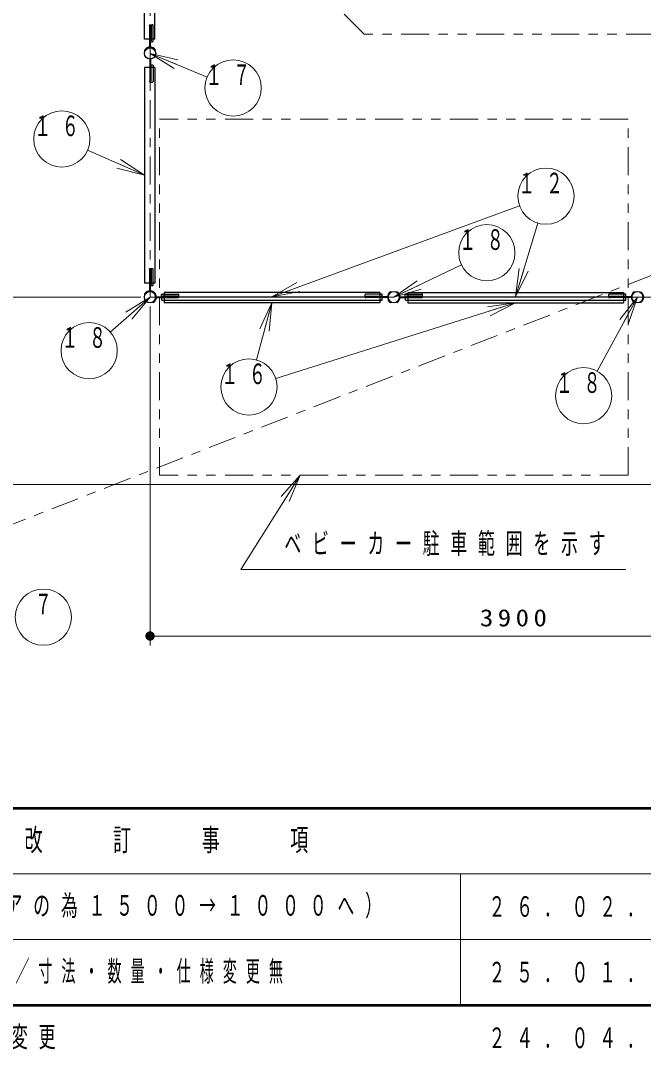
# Model space of a CAD drawing. Units: millimetres on the paper, scale 1:50. Extents: x 35 to 420, y -297 to 267.
# Drawn here: x 89.6 to 156, y -4.7 to 105 of the extents above; entities that cross this region are included whole.
import ezdxf
from ezdxf.enums import TextEntityAlignment as Align

# ---------------------------------------------------------------- set-up
doc = ezdxf.new("R2010")
doc.units = ezdxf.units.MM
doc.linetypes.add('USER2', pattern=[6, 3, -1, 1, -1])
doc.linetypes.add('USER3', pattern=[8, 3, -1, 1, -1, 1, -1])
doc.layers.add('1_50', color=20, linetype='Continuous', lineweight=25)
doc.layers.add('NAKAMURA図枠', color=7, linetype='Continuous', lineweight=13)
doc.layers.add('図面情報', color=7, linetype='Continuous')
doc.styles.add('ＭＳ ゴシック', font='')
doc.styles.get('ＭＳ ゴシック').set_extended_font_data('MS Gothic')

# ---------------------------------------------------------------- blocks, each defined once
blk = doc.blocks.new('filled_dot')
at = {"color": 0, "linetype": 'Continuous', "lineweight": -2, "const_width": 1.25}
blk.add_lwpolyline([(-0.625, 0, 1), (0.625, 0, 1)], format="xyb", close=True, dxfattribs=at)

msp = doc.modelspace()

# ---------------------------------------------------------------- linework, layer by layer
at = {"layer": '1_50', "color": 131, "linetype": 'USER2', "lineweight": 13}
for p, q in [((103.391, 75.515), (103.391, 221.515)), ((277.391, 75.515), (103.391, 75.515))]:
    msp.add_line(p, q, dxfattribs=at)
at = {"layer": '1_50', "color": 7}
for p, q in [((102.791, 103.017), (102.791, 140.012)), ((103.891, 103.017), (103.891, 140.012)), ((103.891, 103.017), (102.791, 103.017)), ((102.791, 100.012), (102.791, 77.017)), ((103.891, 100.012), (102.791, 100.012)), ((103.891, 100.012), (103.891, 77.017)), ((103.891, 77.017), (102.791, 77.017)), ((104.894, 76.015), (104.894, 74.915)), ((127.889, 76.015), (104.894, 76.015)), ((127.889, 76.015), (127.889, 74.915)), ((130.894, 76.015), (130.894, 74.915)), ((130.894, 76.015), (153.889, 76.015)), ((153.889, 76.015), (153.889, 74.915)), ((127.889, 74.915), (104.894, 74.915)), ((130.894, 74.915), (153.889, 74.915))]:
    msp.add_line(p, q, dxfattribs=at)
at = {"layer": '1_50', "color": 1}
for p, q in [((103.343, 104.489), (103.343, 104.529)), ((103.383, 104.569), (103.663, 104.569)), ((103.383, 104.449), (103.503, 104.449)), ((103.503, 104.449), (103.503, 102.859)), ((103.723, 102.809), (103.723, 104.509)), ((103.503, 102.859), (103.423, 102.859)), ((103.463, 102.749), (103.663, 102.749)), ((103.503, 100.17), (103.423, 100.17)), ((103.463, 100.281), (103.663, 100.281)), ((103.503, 98.581), (103.503, 100.17)), ((103.723, 100.221), (103.723, 98.521)), ((103.343, 98.541), (103.343, 98.501)), ((103.383, 98.581), (103.503, 98.581)), ((103.383, 98.461), (103.663, 98.461)), ((103.343, 78.489), (103.343, 78.529)), ((103.383, 78.569), (103.663, 78.569)), ((103.383, 78.449), (103.503, 78.449)), ((103.503, 78.449), (103.503, 76.859)), ((103.723, 76.809), (103.723, 78.509)), ((103.503, 76.859), (103.423, 76.859)), ((103.463, 76.749), (103.663, 76.749)), ((104.625, 75.587), (104.625, 75.787)), ((104.685, 75.847), (106.385, 75.847)), ((106.445, 75.507), (106.445, 75.787)), ((126.337, 75.507), (126.337, 75.787)), ((128.097, 75.847), (126.397, 75.847)), ((128.157, 75.587), (128.157, 75.787)), ((130.625, 75.587), (130.625, 75.787)), ((130.685, 75.847), (132.385, 75.847)), ((132.445, 75.507), (132.445, 75.787)), ((152.337, 75.507), (152.337, 75.787)), ((154.097, 75.847), (152.397, 75.847)), ((154.157, 75.587), (154.157, 75.787)), ((104.736, 75.627), (104.736, 75.547)), ((106.325, 75.627), (104.736, 75.627)), ((106.325, 75.507), (106.325, 75.627)), ((106.365, 75.467), (106.405, 75.467)), ((126.417, 75.467), (126.377, 75.467)), ((126.457, 75.627), (128.047, 75.627)), ((126.457, 75.507), (126.457, 75.627)), ((128.047, 75.627), (128.047, 75.547)), ((132.325, 75.627), (130.736, 75.627)), ((130.736, 75.627), (130.736, 75.547)), ((132.325, 75.507), (132.325, 75.627)), ((132.365, 75.467), (132.405, 75.467)), ((152.417, 75.467), (152.377, 75.467)), ((152.457, 75.627), (154.047, 75.627)), ((152.457, 75.507), (152.457, 75.627)), ((154.047, 75.627), (154.047, 75.547))]:
    msp.add_line(p, q, dxfattribs=at)
at = {"layer": '1_50', "color": 2}
for p, q in [((103.359, 102.184), (103.359, 104.439)), ((103.359, 104.439), (103.423, 104.439)), ((103.423, 102.184), (103.423, 104.439)), ((102.873, 101.826), (102.817, 101.858)), ((103.91, 101.826), (103.966, 101.858)), ((103.359, 100.846), (103.359, 98.591)), ((103.423, 100.846), (103.423, 98.591)), ((103.359, 98.591), (103.423, 98.591)), ((103.359, 78.439), (103.423, 78.439)), ((103.359, 76.184), (103.359, 78.439)), ((103.423, 76.184), (103.423, 78.439)), ((102.873, 75.826), (102.817, 75.858)), ((102.873, 75.826), (102.817, 75.858)), ((129.703, 76.034), (129.735, 76.089)), ((155.08, 76.034), (155.048, 76.089)), ((155.703, 76.034), (155.735, 76.089)), ((103.703, 74.996), (103.735, 74.94)), ((104.06, 75.547), (106.315, 75.547)), ((104.06, 75.483), (106.315, 75.483)), ((106.315, 75.483), (106.315, 75.547)), ((128.722, 75.547), (126.467, 75.547)), ((126.467, 75.483), (126.467, 75.547)), ((128.722, 75.483), (126.467, 75.483)), ((129.703, 74.996), (129.735, 74.94)), ((130.06, 75.547), (132.315, 75.547)), ((130.06, 75.483), (132.315, 75.483)), ((132.315, 75.483), (132.315, 75.547)), ((154.722, 75.547), (152.467, 75.547)), ((152.467, 75.483), (152.467, 75.547)), ((154.722, 75.483), (152.467, 75.483)), ((155.08, 74.996), (155.048, 74.94)), ((155.703, 74.996), (155.735, 74.94))]:
    msp.add_line(p, q, dxfattribs=at)
at = {"layer": '1_50', "color": 7, "lineweight": 13}
for p, q in [((105.969, 99.901), (103.391, 101.515)), ((103.391, 101.515), (106.353, 100.824)), ((103.391, 101.515), (106.161, 100.363)), ((103.391, 101.515), (109.484, 98.981)), ((102.791, 88.515), (96.729, 91.179)), ((100.246, 90.18), (102.791, 88.515)), ((102.791, 88.515), (99.844, 89.264)), ((102.791, 88.515), (100.045, 89.722)), ((116.391, 75.563), (142.816, 85.252)), ((142.391, 75.563), (144.764, 83.413)), ((129.391, 75.515), (136.616, 78.963)), ((142.391, 75.563), (142.781, 78.579)), ((142.391, 75.563), (143.259, 78.434)), ((143.738, 78.29), (142.391, 75.563)), ((116.391, 75.563), (119.036, 77.065)), ((129.391, 75.515), (131.883, 77.258)), ((116.391, 75.563), (119.208, 76.595)), ((119.38, 76.126), (116.391, 75.563)), ((129.391, 75.515), (132.099, 76.807)), ((132.314, 76.356), (129.391, 75.515)), ((102.391, 75.515), (81.791, 75.515)), ((103.391, 75.515), (99.147, 71.79)), ((100.807, 73.912), (103.391, 75.515)), ((103.391, 75.515), (101.137, 73.536)), ((103.391, 75.515), (101.466, 73.16)), ((116.391, 74.915), (114.731, 68.83)), ((115.119, 72.152), (116.391, 74.915)), ((116.391, 74.915), (115.602, 72.02)), ((116.391, 74.915), (116.084, 71.889)), ((142.391, 74.915), (116.802, 66.839)), ((139.38, 74.489), (142.391, 74.915)), ((142.391, 74.915), (139.531, 74.012)), ((142.391, 74.915), (139.681, 73.535)), ((155.391, 75.515), (151.084, 67.631)), ((153.514, 73.122), (155.391, 75.515)), ((155.391, 75.515), (153.953, 72.882)), ((155.391, 75.515), (154.392, 72.642)), ((103.391, 74.515), (103.391, 38.369)), ((117.386, 54.243), (119.408, 56.515)), ((119.408, 56.515), (117.809, 53.976)), ((119.408, 56.515), (118.233, 53.71)), ((185.891, 55.515), (81.791, 55.515)), ((181.391, 39.369), (103.391, 39.369))]:
    msp.add_line(p, q, dxfattribs=at)
at = {"layer": '1_50', "color": 7, "linetype": 'USER3', "lineweight": 13}
for p, q in [((104.391, 56.515), (104.391, 94.515)), ((154.391, 56.515), (154.391, 94.515))]:
    msp.add_line(p, q, dxfattribs=at)
at = {"layer": '1_50', "color": 40, "linetype": 'USER3', "lineweight": 13}
for p, q in [((154.391, 94.515), (104.391, 94.515)), ((154.391, 56.515), (104.391, 56.515))]:
    msp.add_line(p, q, dxfattribs=at)
at = {"layer": '1_50', "color": 7, "linetype": 'USER2', "lineweight": 13}
for p, q in [((168.391, 82.315), (60.792, 40.428)), ((103.391, 75.515), (108.002, 75.515))]:
    msp.add_line(p, q, dxfattribs=at)
at = {"layer": '1_50', "color": 253}
for p, q in [((103.703, 76.034), (103.735, 76.089)), ((129.08, 76.034), (129.048, 76.089)), ((129.703, 76.034), (129.735, 76.089)), ((155.08, 76.034), (155.048, 76.089)), ((103.703, 74.996), (103.735, 74.94)), ((104.057, 75.483), (105.491, 75.483)), ((104.06, 75.547), (105.491, 75.547)), ((105.491, 75.547), (105.491, 75.483)), ((128.722, 75.547), (127.291, 75.547)), ((127.291, 75.547), (127.291, 75.483)), ((128.725, 75.483), (127.291, 75.483)), ((129.08, 74.996), (129.048, 74.94)), ((129.703, 74.996), (129.735, 74.94)), ((130.057, 75.483), (131.491, 75.483)), ((130.06, 75.547), (131.491, 75.547)), ((131.491, 75.547), (131.491, 75.483)), ((154.722, 75.547), (153.291, 75.547)), ((153.291, 75.547), (153.291, 75.483)), ((154.725, 75.483), (153.291, 75.483)), ((155.08, 74.996), (155.048, 74.94))]:
    msp.add_line(p, q, dxfattribs=at)
at = {"layer": '1_50', "color": 4}
for p, q in [((104.641, 75.183), (104.641, 75.563)), ((104.641, 75.563), (128.141, 75.563)), ((104.641, 75.183), (128.141, 75.183)), ((128.141, 75.183), (128.141, 75.563)), ((130.641, 75.183), (130.641, 75.563)), ((130.641, 75.563), (154.141, 75.563)), ((130.641, 75.183), (154.141, 75.183)), ((154.141, 75.183), (154.141, 75.563))]:
    msp.add_line(p, q, dxfattribs=at)
at = {"layer": '1_50', "color": 70, "linetype": 'USER3', "lineweight": 13}
msp.add_lwpolyline([(189.175, 155.065), (200.891, 143.349), (200.891, 115.281), (189.175, 103.565), (126.227, 103.565), (114.511, 115.281), (114.511, 143.349), (126.227, 155.065)], close=True, dxfattribs=at)
at = {"layer": '1_50', "color": 7, "lineweight": 13}
msp.add_lwpolyline([(119.408, 56.515), (113.083, 46.472), (154.14, 46.472)], dxfattribs=at)
at = {"layer": '1_50', "color": 7}
for centre in [(103.391, 101.515), (103.391, 101.515), (103.391, 75.515), (103.391, 75.515), (129.391, 75.515), (129.391, 75.515), (129.391, 75.515), (129.391, 75.515), (155.391, 75.515), (155.391, 75.515), (155.391, 75.515)]:
    msp.add_circle(centre, 0.605, dxfattribs=at)
at = {"layer": '1_50', "color": 7, "lineweight": 13}
for centre in [(112.254, 97.829), (93.983, 92.387), (145.632, 86.285), (139.323, 80.255), (96.892, 69.811), (113.942, 65.936), (149.646, 64.999), (92.012, 41.384)]:
    msp.add_circle(centre, 3, dxfattribs=at)
at = {"layer": '1_50', "color": 1}
for centre, radius, start, end in [((103.383, 104.529), 0.04, 90, 180), ((103.383, 104.489), 0.04, 180, 270), ((103.663, 104.509), 0.06, 0, 90), ((103.463, 102.789), 0.04, 180, 270), ((103.663, 102.809), 0.06, 270, 0), ((103.463, 100.241), 0.04, 90, 180), ((103.663, 100.221), 0.06, 0, 90), ((103.383, 98.541), 0.04, 90, 180), ((103.383, 98.501), 0.04, 180, 270), ((103.663, 98.521), 0.06, 270, 0), ((103.383, 78.529), 0.04, 90, 180), ((103.383, 78.489), 0.04, 180, 270), ((103.663, 78.509), 0.06, 0, 90), ((103.463, 76.789), 0.04, 180, 270), ((103.663, 76.809), 0.06, 270, 0), ((104.685, 75.787), 0.06, 90, 180), ((106.385, 75.787), 0.06, 0, 90), ((126.397, 75.787), 0.06, 90, 180), ((128.097, 75.787), 0.06, 0, 90), ((130.685, 75.787), 0.06, 90, 180), ((132.385, 75.787), 0.06, 0, 90), ((152.397, 75.787), 0.06, 90, 180), ((154.097, 75.787), 0.06, 0, 90), ((104.665, 75.587), 0.04, 180, 270), ((106.365, 75.507), 0.04, 180, 270), ((106.405, 75.507), 0.04, 270, 0), ((126.377, 75.507), 0.04, 180, 270), ((126.417, 75.507), 0.04, 270, 0), ((128.117, 75.587), 0.04, 270, 0), ((130.665, 75.587), 0.04, 180, 270), ((132.365, 75.507), 0.04, 180, 270), ((132.405, 75.507), 0.04, 270, 0), ((152.377, 75.507), 0.04, 180, 270), ((152.417, 75.507), 0.04, 270, 0), ((154.117, 75.587), 0.04, 270, 0)]:
    msp.add_arc(centre, radius, start, end, dxfattribs=at)
at = {"layer": '1_50', "color": 2}
for centre, radius, start, end in [((103.391, 101.515), 0.669, 30.85647, 149.14353), ((103.391, 101.515), 0.605, 30.85647, 149.14353), ((103.391, 75.515), 0.669, 30.85647, 149.14353), ((103.391, 75.515), 0.669, 300.85647, 149.14353), ((103.391, 75.515), 0.605, 300.85647, 149.14353), ((129.391, 75.515), 0.605, 300.85647, 59.14353), ((129.391, 75.515), 0.669, 300.85647, 59.14353), ((155.391, 75.515), 0.669, 120.85647, 239.14353), ((155.391, 75.515), 0.605, 120.85647, 239.14353), ((155.391, 75.515), 0.605, 300.85647, 59.14353), ((155.391, 75.515), 0.669, 300.85647, 59.14353)]:
    msp.add_arc(centre, radius, start, end, dxfattribs=at)
at = {"layer": '1_50', "color": 253}
for centre, radius, start, end in [((103.391, 75.515), 0.605, 300.85647, 59.14353), ((103.391, 75.515), 0.669, 300.85647, 59.14353), ((129.391, 75.515), 0.669, 120.85647, 239.14353), ((129.391, 75.515), 0.605, 120.85647, 239.14353), ((129.391, 75.515), 0.605, 300.85647, 59.14353), ((129.391, 75.515), 0.669, 300.85647, 59.14353), ((155.391, 75.515), 0.669, 120.85647, 239.14353), ((155.391, 75.515), 0.605, 120.85647, 239.14353)]:
    msp.add_arc(centre, radius, start, end, dxfattribs=at)
at = {"layer": 'NAKAMURA図枠', "lineweight": 50}
for p, q in [((35, 21), (420, 21)), ((35, 0), (420, 0))]:
    msp.add_line(p, q, dxfattribs=at)
at = {"layer": 'NAKAMURA図枠'}
for p, q in [((35, 14), (176.5, 14)), ((136.5, 14), (136.5, 0)), ((35, 7), (176.5, 7))]:
    msp.add_line(p, q, dxfattribs=at)

# ---------------------------------------------------------------- block references
at = {"layer": '1_50', "color": 7, "lineweight": 13, "xscale": 0.4, "yscale": 0.4}
msp.add_blockref('filled_dot', (103.391, 39.369), dxfattribs=at)

# ---------------------------------------------------------------- texts
at = {"layer": '1_50', "color": 7, "style": 'ＭＳ ゴシック', "width": 0.6}
msp.add_text('７', height=2.199, dxfattribs=at).set_placement((92.012, 43.884), align=Align.TOP_CENTER)
at = {"layer": '1_50', "color": 7, "style": 'ＭＳ ゴシック'}
for s, insert, char_height, attachment_point in [('\\T1.64;\\W0.6;１７', (112.254, 100.329), 2.199, 2), ('\\T1.64;\\W0.6;１６', (93.983, 94.887), 2.199, 2), ('\\T1.64;\\W0.6;１２', (145.632, 88.785), 2.199, 2), ('\\T1.64;\\W0.6;１８', (139.323, 82.755), 2.199, 2), ('\\T1.64;\\W0.6;１８', (96.892, 72.311), 2.199, 2), ('\\T1.64;\\W0.6;１６', (113.942, 68.436), 2.199, 2), ('\\T1.64;\\W0.6;１８', (149.646, 67.499), 2.199, 2), ('\\T1.64;\\W0.6;ベビーカー駐車範囲を示す', (117.723, 49.122), 2.199, 4), ('\\T1.33;\\W1.15;3900', (142.391, 40.369), 1.833, 8)]:
    msp.add_mtext(s, dxfattribs=dict(at, insert=insert, char_height=char_height, attachment_point=attachment_point))
at = {"layer": 'NAKAMURA図枠', "color": 4, "insert": (105.75, 17.5), "char_height": 2.346, "attachment_point": 5, "style": 'ＭＳ ゴシック'}
msp.add_mtext('\\T1.64;\\W0.6;改\u3000\u3000訂\u3000\u3000事\u3000\u3000項', dxfattribs=at)
at = {"layer": '図面情報', "char_height": 2.199, "attachment_point": 4, "style": 'ＭＳ ゴシック'}
for s, insert in [('\\T1.64;\\W0.6;砂場安全領域を変更（乳幼児用エリアの為１５００→１０００へ）', (40.75, 10.5)), ('\\T1.64;\\W0.6;２６．０２．０３', (139.5, 10.5)), ('\\T1.64;\\W0.5;：六角穴付化粧小ネジ追記／寸法・数量・仕様変更無', (59.5, 3.5)), ('\\T1.64;\\W0.6;２５．０１．１５', (139.5, 3.5)), ('\\T1.64;\\W0.6;特記仕様変更', (76.75, -3.5)), ('\\T1.64;\\W0.6;２４．０４．２２', (139.5, -3.5))]:
    msp.add_mtext(s, dxfattribs=dict(at, insert=insert))

doc.saveas('drawing.dxf')
